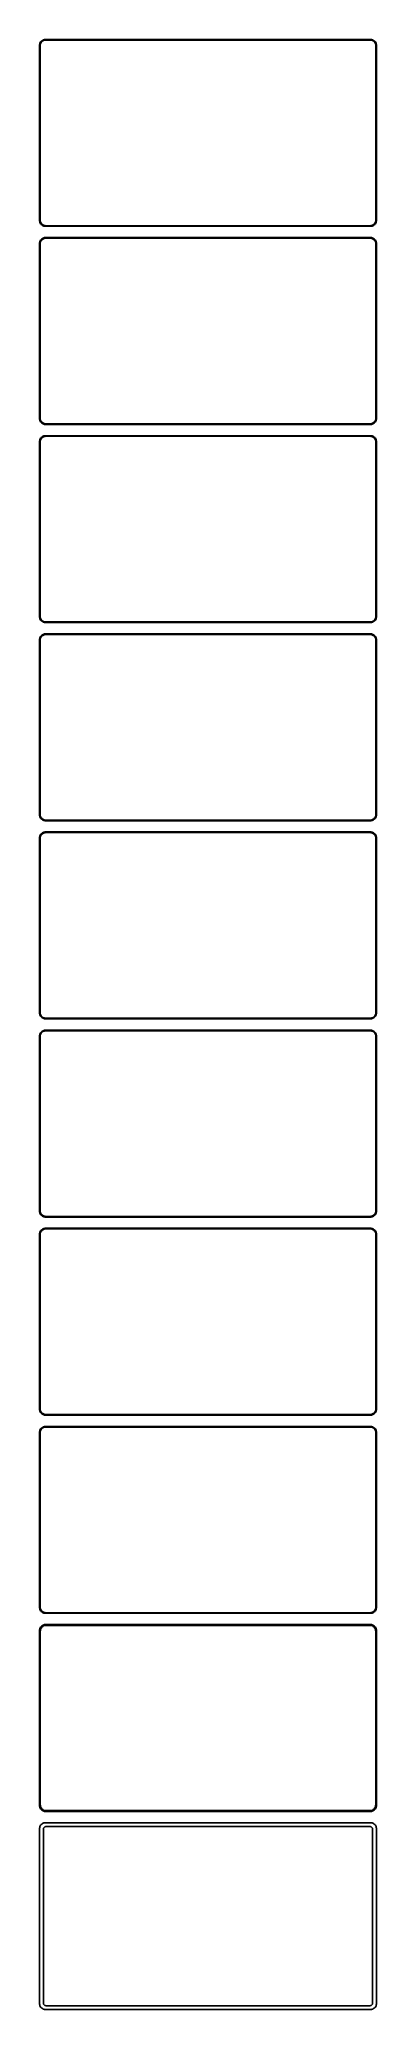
# Model space of a CAD drawing. Header units: metres. Extents: x -135 to 135, y 1515 to 3096.
import ezdxf

# ---------------------------------------------------------------- set-up
doc = ezdxf.new("R2010")
doc.units = ezdxf.units.M

msp = doc.modelspace()

# ---------------------------------------------------------------- linework, layer by layer
for p, q in [((-134.961, 3091.63), (-135, 3091)), ((-135, 3091), (-135, 2951)), ((-134.843, 3092.24), (-134.961, 3091.63)), ((-134.649, 3092.84), (-134.843, 3092.24)), ((-134.382, 3093.41), (-134.649, 3092.84)), ((-134.5, 3090.75), (-134.463, 3091.35)), ((-134.5, 2951.25), (-134.5, 3090.75)), ((-134.463, 3091.35), (-134.351, 3091.93)), ((-134.045, 3093.94), (-134.382, 3093.41)), ((-134.351, 3091.93), (-134.166, 3092.5)), ((-134.166, 3092.5), (-133.912, 3093.04)), ((-133.645, 3094.42), (-134.045, 3093.94)), ((-133.912, 3093.04), (-133.593, 3093.54)), ((-133.187, 3094.85), (-133.645, 3094.42)), ((-133.593, 3093.54), (-133.213, 3094)), ((-133.213, 3094), (-132.778, 3094.41)), ((-132.679, 3095.22), (-133.187, 3094.85)), ((-132.778, 3094.41), (-132.295, 3094.76)), ((-132.129, 3095.52), (-132.679, 3095.22)), ((-132.295, 3094.76), (-131.772, 3095.05)), ((-131.545, 3095.76), (-132.129, 3095.52)), ((-131.772, 3095.05), (-131.218, 3095.27)), ((-130.937, 3095.91), (-131.545, 3095.76)), ((-131.218, 3095.27), (-130.64, 3095.42)), ((-130.314, 3095.99), (-130.937, 3095.91)), ((-130.64, 3095.42), (-130.048, 3095.49)), ((130.314, 3095.99), (-130.314, 3095.99)), ((-130.048, 3095.49), (130.048, 3095.49)), ((130.048, 3095.49), (130.64, 3095.42)), ((130.937, 3095.91), (130.314, 3095.99)), ((130.64, 3095.42), (131.218, 3095.27)), ((131.545, 3095.76), (130.937, 3095.91)), ((131.218, 3095.27), (131.772, 3095.05)), ((132.129, 3095.52), (131.545, 3095.76)), ((131.772, 3095.05), (132.295, 3094.76)), ((132.679, 3095.22), (132.129, 3095.52)), ((132.295, 3094.76), (132.778, 3094.41)), ((133.187, 3094.85), (132.679, 3095.22)), ((132.778, 3094.41), (133.213, 3094)), ((133.645, 3094.42), (133.187, 3094.85)), ((133.213, 3094), (133.593, 3093.54)), ((133.593, 3093.54), (133.912, 3093.04)), ((134.045, 3093.94), (133.645, 3094.42)), ((133.912, 3093.04), (134.166, 3092.5)), ((134.382, 3093.41), (134.045, 3093.94)), ((134.166, 3092.5), (134.351, 3091.93)), ((134.351, 3091.93), (134.463, 3091.35)), ((134.649, 3092.84), (134.382, 3093.41)), ((134.463, 3091.35), (134.5, 3090.75)), ((134.5, 3090.75), (134.5, 2951.25)), ((134.843, 3092.24), (134.649, 3092.84)), ((134.961, 3091.63), (134.843, 3092.24)), ((135, 3091), (134.961, 3091.63)), ((135, 2951), (135, 3091)), ((-135, 2951), (-134.961, 2950.37)), ((-134.961, 2950.37), (-134.843, 2949.76)), ((-134.843, 2949.76), (-134.649, 2949.16)), ((-134.649, 2949.16), (-134.382, 2948.59)), ((-134.463, 2950.65), (-134.5, 2951.25)), ((-134.351, 2950.07), (-134.463, 2950.65)), ((-134.382, 2948.59), (-134.045, 2948.06)), ((-134.166, 2949.5), (-134.351, 2950.07)), ((-133.912, 2948.96), (-134.166, 2949.5)), ((-134.045, 2948.06), (-133.645, 2947.58)), ((-133.593, 2948.46), (-133.912, 2948.96)), ((-133.645, 2947.58), (-133.187, 2947.15)), ((-133.213, 2948), (-133.593, 2948.46)), ((-132.778, 2947.59), (-133.213, 2948)), ((-133.187, 2947.15), (-132.679, 2946.78)), ((-132.295, 2947.24), (-132.778, 2947.59)), ((-132.679, 2946.78), (-132.129, 2946.48)), ((-131.772, 2946.95), (-132.295, 2947.24)), ((-132.129, 2946.48), (-131.545, 2946.24)), ((-131.218, 2946.73), (-131.772, 2946.95)), ((-131.545, 2946.24), (-130.937, 2946.09)), ((-130.64, 2946.58), (-131.218, 2946.73)), ((-130.937, 2946.09), (-130.314, 2946.01)), ((-130.048, 2946.51), (-130.64, 2946.58)), ((-130.314, 2946.01), (130.314, 2946.01)), ((130.048, 2946.51), (-130.048, 2946.51)), ((130.64, 2946.58), (130.048, 2946.51)), ((130.314, 2946.01), (130.937, 2946.09)), ((131.218, 2946.73), (130.64, 2946.58)), ((130.937, 2946.09), (131.545, 2946.24)), ((131.772, 2946.95), (131.218, 2946.73)), ((131.545, 2946.24), (132.129, 2946.48)), ((132.295, 2947.24), (131.772, 2946.95)), ((132.129, 2946.48), (132.679, 2946.78)), ((132.778, 2947.59), (132.295, 2947.24)), ((132.679, 2946.78), (133.187, 2947.15)), ((133.213, 2948), (132.778, 2947.59)), ((133.187, 2947.15), (133.645, 2947.58)), ((133.593, 2948.46), (133.213, 2948)), ((133.912, 2948.96), (133.593, 2948.46)), ((133.645, 2947.58), (134.045, 2948.06)), ((134.166, 2949.5), (133.912, 2948.96)), ((134.045, 2948.06), (134.382, 2948.59)), ((134.351, 2950.07), (134.166, 2949.5)), ((134.463, 2950.65), (134.351, 2950.07)), ((134.382, 2948.59), (134.649, 2949.16)), ((134.5, 2951.25), (134.463, 2950.65)), ((134.649, 2949.16), (134.843, 2949.76)), ((134.843, 2949.76), (134.961, 2950.37)), ((134.961, 2950.37), (135, 2951)), ((-134.961, 2932.63), (-135, 2932)), ((-135, 2932), (-135, 2792)), ((-134.843, 2933.24), (-134.961, 2932.63)), ((-134.649, 2933.84), (-134.843, 2933.24)), ((-134.382, 2934.41), (-134.649, 2933.84)), ((-134.5, 2931.75), (-134.463, 2932.35)), ((-134.5, 2792.25), (-134.5, 2931.75)), ((-134.463, 2932.35), (-134.351, 2932.93)), ((-134.045, 2934.94), (-134.382, 2934.41)), ((-134.351, 2932.93), (-134.166, 2933.5)), ((-134.166, 2933.5), (-133.912, 2934.04)), ((-133.645, 2935.42), (-134.045, 2934.94)), ((-133.912, 2934.04), (-133.593, 2934.54)), ((-133.187, 2935.85), (-133.645, 2935.42)), ((-133.593, 2934.54), (-133.213, 2935)), ((-133.213, 2935), (-132.778, 2935.41)), ((-132.679, 2936.22), (-133.187, 2935.85)), ((-132.778, 2935.41), (-132.295, 2935.76)), ((-132.129, 2936.52), (-132.679, 2936.22)), ((-132.295, 2935.76), (-131.772, 2936.05)), ((-131.545, 2936.76), (-132.129, 2936.52)), ((-131.772, 2936.05), (-131.218, 2936.27)), ((-130.937, 2936.91), (-131.545, 2936.76)), ((-131.218, 2936.27), (-130.64, 2936.42)), ((-130.314, 2936.99), (-130.937, 2936.91)), ((-130.64, 2936.42), (-130.048, 2936.49)), ((130.314, 2936.99), (-130.314, 2936.99)), ((-130.048, 2936.49), (130.048, 2936.49)), ((130.048, 2936.49), (130.64, 2936.42)), ((130.937, 2936.91), (130.314, 2936.99)), ((130.64, 2936.42), (131.218, 2936.27)), ((131.545, 2936.76), (130.937, 2936.91)), ((131.218, 2936.27), (131.772, 2936.05)), ((132.129, 2936.52), (131.545, 2936.76)), ((131.772, 2936.05), (132.295, 2935.76)), ((132.679, 2936.22), (132.129, 2936.52)), ((132.295, 2935.76), (132.778, 2935.41)), ((133.187, 2935.85), (132.679, 2936.22)), ((132.778, 2935.41), (133.213, 2935)), ((133.645, 2935.42), (133.187, 2935.85)), ((133.213, 2935), (133.593, 2934.54)), ((133.593, 2934.54), (133.912, 2934.04)), ((134.045, 2934.94), (133.645, 2935.42)), ((133.912, 2934.04), (134.166, 2933.5)), ((134.382, 2934.41), (134.045, 2934.94)), ((134.166, 2933.5), (134.351, 2932.93)), ((134.351, 2932.93), (134.463, 2932.35)), ((134.649, 2933.84), (134.382, 2934.41)), ((134.463, 2932.35), (134.5, 2931.75)), ((134.5, 2931.75), (134.5, 2792.25)), ((134.843, 2933.24), (134.649, 2933.84)), ((134.961, 2932.63), (134.843, 2933.24)), ((135, 2932), (134.961, 2932.63)), ((135, 2792), (135, 2932)), ((-135, 2792), (-134.961, 2791.37)), ((-134.961, 2791.37), (-134.843, 2790.76)), ((-134.843, 2790.76), (-134.649, 2790.16)), ((-134.649, 2790.16), (-134.382, 2789.59)), ((-134.463, 2791.65), (-134.5, 2792.25)), ((-134.351, 2791.07), (-134.463, 2791.65)), ((-134.382, 2789.59), (-134.045, 2789.06)), ((-134.166, 2790.5), (-134.351, 2791.07)), ((-133.912, 2789.96), (-134.166, 2790.5)), ((-134.045, 2789.06), (-133.645, 2788.58)), ((-133.593, 2789.46), (-133.912, 2789.96)), ((-133.645, 2788.58), (-133.187, 2788.15)), ((-133.213, 2789), (-133.593, 2789.46)), ((-132.778, 2788.59), (-133.213, 2789)), ((-133.187, 2788.15), (-132.679, 2787.78)), ((-132.295, 2788.24), (-132.778, 2788.59)), ((-132.679, 2787.78), (-132.129, 2787.48)), ((-131.772, 2787.95), (-132.295, 2788.24)), ((-132.129, 2787.48), (-131.545, 2787.24)), ((-131.218, 2787.73), (-131.772, 2787.95)), ((-131.545, 2787.24), (-130.937, 2787.09)), ((-130.64, 2787.58), (-131.218, 2787.73)), ((-130.937, 2787.09), (-130.314, 2787.01)), ((-130.048, 2787.51), (-130.64, 2787.58)), ((-130.314, 2787.01), (130.314, 2787.01)), ((130.048, 2787.51), (-130.048, 2787.51)), ((130.64, 2787.58), (130.048, 2787.51)), ((130.314, 2787.01), (130.937, 2787.09)), ((131.218, 2787.73), (130.64, 2787.58)), ((130.937, 2787.09), (131.545, 2787.24)), ((131.772, 2787.95), (131.218, 2787.73)), ((131.545, 2787.24), (132.129, 2787.48)), ((132.295, 2788.24), (131.772, 2787.95)), ((132.129, 2787.48), (132.679, 2787.78)), ((132.778, 2788.59), (132.295, 2788.24)), ((132.679, 2787.78), (133.187, 2788.15)), ((133.213, 2789), (132.778, 2788.59)), ((133.187, 2788.15), (133.645, 2788.58)), ((133.593, 2789.46), (133.213, 2789)), ((133.912, 2789.96), (133.593, 2789.46)), ((133.645, 2788.58), (134.045, 2789.06)), ((134.166, 2790.5), (133.912, 2789.96)), ((134.045, 2789.06), (134.382, 2789.59)), ((134.351, 2791.07), (134.166, 2790.5)), ((134.463, 2791.65), (134.351, 2791.07)), ((134.382, 2789.59), (134.649, 2790.16)), ((134.5, 2792.25), (134.463, 2791.65)), ((134.649, 2790.16), (134.843, 2790.76)), ((134.843, 2790.76), (134.961, 2791.37)), ((134.961, 2791.37), (135, 2792)), ((-134.961, 2773.63), (-135, 2773)), ((-135, 2773), (-135, 2633)), ((-134.843, 2774.24), (-134.961, 2773.63)), ((-134.649, 2774.84), (-134.843, 2774.24)), ((-134.382, 2775.41), (-134.649, 2774.84)), ((-134.5, 2772.75), (-134.463, 2773.35)), ((-134.5, 2633.25), (-134.5, 2772.75)), ((-134.463, 2773.35), (-134.351, 2773.93)), ((-134.045, 2775.94), (-134.382, 2775.41)), ((-134.351, 2773.93), (-134.166, 2774.5)), ((-134.166, 2774.5), (-133.912, 2775.04)), ((-133.645, 2776.42), (-134.045, 2775.94)), ((-133.912, 2775.04), (-133.593, 2775.54)), ((-133.187, 2776.85), (-133.645, 2776.42)), ((-133.593, 2775.54), (-133.213, 2776)), ((-133.213, 2776), (-132.778, 2776.41)), ((-132.679, 2777.22), (-133.187, 2776.85)), ((-132.778, 2776.41), (-132.295, 2776.76)), ((-132.129, 2777.52), (-132.679, 2777.22)), ((-132.295, 2776.76), (-131.772, 2777.05)), ((-131.545, 2777.76), (-132.129, 2777.52)), ((-131.772, 2777.05), (-131.218, 2777.27)), ((-130.937, 2777.91), (-131.545, 2777.76)), ((-131.218, 2777.27), (-130.64, 2777.42)), ((-130.314, 2777.99), (-130.937, 2777.91)), ((-130.64, 2777.42), (-130.048, 2777.49)), ((130.314, 2777.99), (-130.314, 2777.99)), ((-130.048, 2777.49), (130.048, 2777.49)), ((130.048, 2777.49), (130.64, 2777.42)), ((130.937, 2777.91), (130.314, 2777.99)), ((130.64, 2777.42), (131.218, 2777.27)), ((131.545, 2777.76), (130.937, 2777.91)), ((131.218, 2777.27), (131.772, 2777.05)), ((132.129, 2777.52), (131.545, 2777.76)), ((131.772, 2777.05), (132.295, 2776.76)), ((132.679, 2777.22), (132.129, 2777.52)), ((132.295, 2776.76), (132.778, 2776.41)), ((133.187, 2776.85), (132.679, 2777.22)), ((132.778, 2776.41), (133.213, 2776)), ((133.645, 2776.42), (133.187, 2776.85)), ((133.213, 2776), (133.593, 2775.54)), ((133.593, 2775.54), (133.912, 2775.04)), ((134.045, 2775.94), (133.645, 2776.42)), ((133.912, 2775.04), (134.166, 2774.5)), ((134.382, 2775.41), (134.045, 2775.94)), ((134.166, 2774.5), (134.351, 2773.93)), ((134.351, 2773.93), (134.463, 2773.35)), ((134.649, 2774.84), (134.382, 2775.41)), ((134.463, 2773.35), (134.5, 2772.75)), ((134.5, 2772.75), (134.5, 2633.25)), ((134.843, 2774.24), (134.649, 2774.84)), ((134.961, 2773.63), (134.843, 2774.24)), ((135, 2773), (134.961, 2773.63)), ((135, 2633), (135, 2773)), ((-135, 2633), (-134.961, 2632.37)), ((-134.961, 2632.37), (-134.843, 2631.76)), ((-134.843, 2631.76), (-134.649, 2631.16)), ((-134.649, 2631.16), (-134.382, 2630.59)), ((-134.463, 2632.65), (-134.5, 2633.25)), ((-134.351, 2632.07), (-134.463, 2632.65)), ((-134.382, 2630.59), (-134.045, 2630.06)), ((-134.166, 2631.5), (-134.351, 2632.07)), ((-133.912, 2630.96), (-134.166, 2631.5)), ((-134.045, 2630.06), (-133.645, 2629.58)), ((-133.593, 2630.46), (-133.912, 2630.96)), ((-133.645, 2629.58), (-133.187, 2629.15)), ((-133.213, 2630), (-133.593, 2630.46)), ((-132.778, 2629.59), (-133.213, 2630)), ((-133.187, 2629.15), (-132.679, 2628.78)), ((-132.295, 2629.24), (-132.778, 2629.59)), ((-132.679, 2628.78), (-132.129, 2628.48)), ((-131.772, 2628.95), (-132.295, 2629.24)), ((-132.129, 2628.48), (-131.545, 2628.24)), ((-131.218, 2628.73), (-131.772, 2628.95)), ((-131.545, 2628.24), (-130.937, 2628.09)), ((-130.64, 2628.58), (-131.218, 2628.73)), ((-130.937, 2628.09), (-130.314, 2628.01)), ((-130.048, 2628.51), (-130.64, 2628.58)), ((-130.314, 2628.01), (130.314, 2628.01)), ((130.048, 2628.51), (-130.048, 2628.51)), ((130.64, 2628.58), (130.048, 2628.51)), ((130.314, 2628.01), (130.937, 2628.09)), ((131.218, 2628.73), (130.64, 2628.58)), ((130.937, 2628.09), (131.545, 2628.24)), ((131.772, 2628.95), (131.218, 2628.73)), ((131.545, 2628.24), (132.129, 2628.48)), ((132.295, 2629.24), (131.772, 2628.95)), ((132.129, 2628.48), (132.679, 2628.78)), ((132.778, 2629.59), (132.295, 2629.24)), ((132.679, 2628.78), (133.187, 2629.15)), ((133.213, 2630), (132.778, 2629.59)), ((133.187, 2629.15), (133.645, 2629.58)), ((133.593, 2630.46), (133.213, 2630)), ((133.912, 2630.96), (133.593, 2630.46)), ((133.645, 2629.58), (134.045, 2630.06)), ((134.166, 2631.5), (133.912, 2630.96)), ((134.045, 2630.06), (134.382, 2630.59)), ((134.351, 2632.07), (134.166, 2631.5)), ((134.463, 2632.65), (134.351, 2632.07)), ((134.382, 2630.59), (134.649, 2631.16)), ((134.5, 2633.25), (134.463, 2632.65)), ((134.649, 2631.16), (134.843, 2631.76)), ((134.843, 2631.76), (134.961, 2632.37)), ((134.961, 2632.37), (135, 2633)), ((-134.961, 2614.63), (-135, 2614)), ((-135, 2614), (-135, 2474)), ((-134.843, 2615.24), (-134.961, 2614.63)), ((-134.649, 2615.84), (-134.843, 2615.24)), ((-134.382, 2616.41), (-134.649, 2615.84)), ((-134.5, 2613.75), (-134.463, 2614.35)), ((-134.5, 2474.25), (-134.5, 2613.75)), ((-134.463, 2614.35), (-134.351, 2614.93)), ((-134.045, 2616.94), (-134.382, 2616.41)), ((-134.351, 2614.93), (-134.166, 2615.5)), ((-134.166, 2615.5), (-133.912, 2616.04)), ((-133.645, 2617.42), (-134.045, 2616.94)), ((-133.912, 2616.04), (-133.593, 2616.54)), ((-133.187, 2617.85), (-133.645, 2617.42)), ((-133.593, 2616.54), (-133.213, 2617)), ((-133.213, 2617), (-132.778, 2617.41)), ((-132.679, 2618.22), (-133.187, 2617.85)), ((-132.778, 2617.41), (-132.295, 2617.76)), ((-132.129, 2618.52), (-132.679, 2618.22)), ((-132.295, 2617.76), (-131.772, 2618.05)), ((-131.545, 2618.76), (-132.129, 2618.52)), ((-131.772, 2618.05), (-131.218, 2618.27)), ((-130.937, 2618.91), (-131.545, 2618.76)), ((-131.218, 2618.27), (-130.64, 2618.42)), ((-130.314, 2618.99), (-130.937, 2618.91)), ((-130.64, 2618.42), (-130.048, 2618.49)), ((130.314, 2618.99), (-130.314, 2618.99)), ((-130.048, 2618.49), (130.048, 2618.49)), ((130.048, 2618.49), (130.64, 2618.42)), ((130.937, 2618.91), (130.314, 2618.99)), ((130.64, 2618.42), (131.218, 2618.27)), ((131.545, 2618.76), (130.937, 2618.91)), ((131.218, 2618.27), (131.772, 2618.05)), ((132.129, 2618.52), (131.545, 2618.76)), ((131.772, 2618.05), (132.295, 2617.76)), ((132.679, 2618.22), (132.129, 2618.52)), ((132.295, 2617.76), (132.778, 2617.41)), ((133.187, 2617.85), (132.679, 2618.22)), ((132.778, 2617.41), (133.213, 2617)), ((133.645, 2617.42), (133.187, 2617.85)), ((133.213, 2617), (133.593, 2616.54)), ((133.593, 2616.54), (133.912, 2616.04)), ((134.045, 2616.94), (133.645, 2617.42)), ((133.912, 2616.04), (134.166, 2615.5)), ((134.382, 2616.41), (134.045, 2616.94)), ((134.166, 2615.5), (134.351, 2614.93)), ((134.351, 2614.93), (134.463, 2614.35)), ((134.649, 2615.84), (134.382, 2616.41)), ((134.463, 2614.35), (134.5, 2613.75)), ((134.5, 2613.75), (134.5, 2474.25)), ((134.843, 2615.24), (134.649, 2615.84)), ((134.961, 2614.63), (134.843, 2615.24)), ((135, 2614), (134.961, 2614.63)), ((135, 2474), (135, 2614)), ((-135, 2474), (-134.961, 2473.37)), ((-134.961, 2473.37), (-134.843, 2472.76)), ((-134.843, 2472.76), (-134.649, 2472.16)), ((-134.649, 2472.16), (-134.382, 2471.59)), ((-134.463, 2473.65), (-134.5, 2474.25)), ((-134.351, 2473.07), (-134.463, 2473.65)), ((-134.382, 2471.59), (-134.045, 2471.06)), ((-134.166, 2472.5), (-134.351, 2473.07)), ((-133.912, 2471.96), (-134.166, 2472.5)), ((-134.045, 2471.06), (-133.645, 2470.58)), ((-133.593, 2471.46), (-133.912, 2471.96)), ((-133.645, 2470.58), (-133.187, 2470.15)), ((-133.213, 2471), (-133.593, 2471.46)), ((-132.778, 2470.59), (-133.213, 2471)), ((-133.187, 2470.15), (-132.679, 2469.78)), ((-132.295, 2470.24), (-132.778, 2470.59)), ((-132.679, 2469.78), (-132.129, 2469.48)), ((-131.772, 2469.95), (-132.295, 2470.24)), ((-132.129, 2469.48), (-131.545, 2469.24)), ((-131.218, 2469.73), (-131.772, 2469.95)), ((-131.545, 2469.24), (-130.937, 2469.09)), ((-130.64, 2469.58), (-131.218, 2469.73)), ((-130.937, 2469.09), (-130.314, 2469.01)), ((-130.048, 2469.51), (-130.64, 2469.58)), ((-130.314, 2469.01), (130.314, 2469.01)), ((130.048, 2469.51), (-130.048, 2469.51)), ((130.64, 2469.58), (130.048, 2469.51)), ((130.314, 2469.01), (130.937, 2469.09)), ((131.218, 2469.73), (130.64, 2469.58)), ((130.937, 2469.09), (131.545, 2469.24)), ((131.772, 2469.95), (131.218, 2469.73)), ((131.545, 2469.24), (132.129, 2469.48)), ((132.295, 2470.24), (131.772, 2469.95)), ((132.129, 2469.48), (132.679, 2469.78)), ((132.778, 2470.59), (132.295, 2470.24)), ((132.679, 2469.78), (133.187, 2470.15)), ((133.213, 2471), (132.778, 2470.59)), ((133.187, 2470.15), (133.645, 2470.58)), ((133.593, 2471.46), (133.213, 2471)), ((133.912, 2471.96), (133.593, 2471.46)), ((133.645, 2470.58), (134.045, 2471.06)), ((134.166, 2472.5), (133.912, 2471.96)), ((134.045, 2471.06), (134.382, 2471.59)), ((134.351, 2473.07), (134.166, 2472.5)), ((134.463, 2473.65), (134.351, 2473.07)), ((134.382, 2471.59), (134.649, 2472.16)), ((134.5, 2474.25), (134.463, 2473.65)), ((134.649, 2472.16), (134.843, 2472.76)), ((134.843, 2472.76), (134.961, 2473.37)), ((134.961, 2473.37), (135, 2474)), ((-134.961, 2455.63), (-135, 2455)), ((-135, 2455), (-135, 2315)), ((-134.843, 2456.24), (-134.961, 2455.63)), ((-134.649, 2456.84), (-134.843, 2456.24)), ((-134.382, 2457.41), (-134.649, 2456.84)), ((-134.5, 2454.75), (-134.463, 2455.35)), ((-134.5, 2315.25), (-134.5, 2454.75)), ((-134.463, 2455.35), (-134.351, 2455.93)), ((-134.045, 2457.94), (-134.382, 2457.41)), ((-134.351, 2455.93), (-134.166, 2456.5)), ((-134.166, 2456.5), (-133.912, 2457.04)), ((-133.645, 2458.42), (-134.045, 2457.94)), ((-133.912, 2457.04), (-133.593, 2457.54)), ((-133.187, 2458.85), (-133.645, 2458.42)), ((-133.593, 2457.54), (-133.213, 2458)), ((-133.213, 2458), (-132.778, 2458.41)), ((-132.679, 2459.22), (-133.187, 2458.85)), ((-132.778, 2458.41), (-132.295, 2458.76)), ((-132.129, 2459.52), (-132.679, 2459.22)), ((-132.295, 2458.76), (-131.772, 2459.05)), ((-131.545, 2459.76), (-132.129, 2459.52)), ((-131.772, 2459.05), (-131.218, 2459.27)), ((-130.937, 2459.91), (-131.545, 2459.76)), ((-131.218, 2459.27), (-130.64, 2459.42)), ((-130.314, 2459.99), (-130.937, 2459.91)), ((-130.64, 2459.42), (-130.048, 2459.49)), ((130.314, 2459.99), (-130.314, 2459.99)), ((-130.048, 2459.49), (130.048, 2459.49)), ((130.048, 2459.49), (130.64, 2459.42)), ((130.937, 2459.91), (130.314, 2459.99)), ((130.64, 2459.42), (131.218, 2459.27)), ((131.545, 2459.76), (130.937, 2459.91)), ((131.218, 2459.27), (131.772, 2459.05)), ((132.129, 2459.52), (131.545, 2459.76)), ((131.772, 2459.05), (132.295, 2458.76)), ((132.679, 2459.22), (132.129, 2459.52)), ((132.295, 2458.76), (132.778, 2458.41)), ((133.187, 2458.85), (132.679, 2459.22)), ((132.778, 2458.41), (133.213, 2458)), ((133.645, 2458.42), (133.187, 2458.85)), ((133.213, 2458), (133.593, 2457.54)), ((133.593, 2457.54), (133.912, 2457.04)), ((134.045, 2457.94), (133.645, 2458.42)), ((133.912, 2457.04), (134.166, 2456.5)), ((134.382, 2457.41), (134.045, 2457.94)), ((134.166, 2456.5), (134.351, 2455.93)), ((134.351, 2455.93), (134.463, 2455.35)), ((134.649, 2456.84), (134.382, 2457.41)), ((134.463, 2455.35), (134.5, 2454.75)), ((134.5, 2454.75), (134.5, 2315.25)), ((134.843, 2456.24), (134.649, 2456.84)), ((134.961, 2455.63), (134.843, 2456.24)), ((135, 2455), (134.961, 2455.63)), ((135, 2315), (135, 2455)), ((-135, 2315), (-134.961, 2314.37)), ((-134.961, 2314.37), (-134.843, 2313.76)), ((-134.843, 2313.76), (-134.649, 2313.16)), ((-134.649, 2313.16), (-134.382, 2312.59)), ((-134.463, 2314.65), (-134.5, 2315.25)), ((-134.351, 2314.07), (-134.463, 2314.65)), ((-134.382, 2312.59), (-134.045, 2312.06)), ((-134.166, 2313.5), (-134.351, 2314.07)), ((-133.912, 2312.96), (-134.166, 2313.5)), ((-134.045, 2312.06), (-133.645, 2311.58)), ((-133.593, 2312.46), (-133.912, 2312.96)), ((-133.645, 2311.58), (-133.187, 2311.15)), ((-133.213, 2312), (-133.593, 2312.46)), ((-132.778, 2311.59), (-133.213, 2312)), ((-133.187, 2311.15), (-132.679, 2310.78)), ((-132.295, 2311.24), (-132.778, 2311.59)), ((-132.679, 2310.78), (-132.129, 2310.48)), ((-131.772, 2310.95), (-132.295, 2311.24)), ((-132.129, 2310.48), (-131.545, 2310.24)), ((-131.218, 2310.73), (-131.772, 2310.95)), ((-131.545, 2310.24), (-130.937, 2310.09)), ((-130.64, 2310.58), (-131.218, 2310.73)), ((-130.937, 2310.09), (-130.314, 2310.01)), ((-130.048, 2310.51), (-130.64, 2310.58)), ((-130.314, 2310.01), (130.314, 2310.01)), ((130.048, 2310.51), (-130.048, 2310.51)), ((130.64, 2310.58), (130.048, 2310.51)), ((130.314, 2310.01), (130.937, 2310.09)), ((131.218, 2310.73), (130.64, 2310.58)), ((130.937, 2310.09), (131.545, 2310.24)), ((131.772, 2310.95), (131.218, 2310.73)), ((131.545, 2310.24), (132.129, 2310.48)), ((132.295, 2311.24), (131.772, 2310.95)), ((132.129, 2310.48), (132.679, 2310.78)), ((132.778, 2311.59), (132.295, 2311.24)), ((132.679, 2310.78), (133.187, 2311.15)), ((133.213, 2312), (132.778, 2311.59)), ((133.187, 2311.15), (133.645, 2311.58)), ((133.593, 2312.46), (133.213, 2312)), ((133.912, 2312.96), (133.593, 2312.46)), ((133.645, 2311.58), (134.045, 2312.06)), ((134.166, 2313.5), (133.912, 2312.96)), ((134.045, 2312.06), (134.382, 2312.59)), ((134.351, 2314.07), (134.166, 2313.5)), ((134.463, 2314.65), (134.351, 2314.07)), ((134.382, 2312.59), (134.649, 2313.16)), ((134.5, 2315.25), (134.463, 2314.65)), ((134.649, 2313.16), (134.843, 2313.76)), ((134.843, 2313.76), (134.961, 2314.37)), ((134.961, 2314.37), (135, 2315)), ((-134.961, 2296.63), (-135, 2296)), ((-135, 2296), (-135, 2156)), ((-134.843, 2297.24), (-134.961, 2296.63)), ((-134.649, 2297.84), (-134.843, 2297.24)), ((-134.382, 2298.41), (-134.649, 2297.84)), ((-134.5, 2295.75), (-134.463, 2296.35)), ((-134.5, 2156.25), (-134.5, 2295.75)), ((-134.463, 2296.35), (-134.351, 2296.93)), ((-134.045, 2298.94), (-134.382, 2298.41)), ((-134.351, 2296.93), (-134.166, 2297.5)), ((-134.166, 2297.5), (-133.912, 2298.04)), ((-133.645, 2299.42), (-134.045, 2298.94)), ((-133.912, 2298.04), (-133.593, 2298.54)), ((-133.187, 2299.85), (-133.645, 2299.42)), ((-133.593, 2298.54), (-133.213, 2299)), ((-133.213, 2299), (-132.778, 2299.41)), ((-132.679, 2300.22), (-133.187, 2299.85)), ((-132.778, 2299.41), (-132.295, 2299.76)), ((-132.129, 2300.52), (-132.679, 2300.22)), ((-132.295, 2299.76), (-131.772, 2300.05)), ((-131.545, 2300.76), (-132.129, 2300.52)), ((-131.772, 2300.05), (-131.218, 2300.27)), ((-130.937, 2300.91), (-131.545, 2300.76)), ((-131.218, 2300.27), (-130.64, 2300.42)), ((-130.314, 2300.99), (-130.937, 2300.91)), ((-130.64, 2300.42), (-130.048, 2300.49)), ((130.314, 2300.99), (-130.314, 2300.99)), ((-130.048, 2300.49), (130.048, 2300.49)), ((130.048, 2300.49), (130.64, 2300.42)), ((130.937, 2300.91), (130.314, 2300.99)), ((130.64, 2300.42), (131.218, 2300.27)), ((131.545, 2300.76), (130.937, 2300.91)), ((131.218, 2300.27), (131.772, 2300.05)), ((132.129, 2300.52), (131.545, 2300.76)), ((131.772, 2300.05), (132.295, 2299.76)), ((132.679, 2300.22), (132.129, 2300.52)), ((132.295, 2299.76), (132.778, 2299.41)), ((133.187, 2299.85), (132.679, 2300.22)), ((132.778, 2299.41), (133.213, 2299)), ((133.645, 2299.42), (133.187, 2299.85)), ((133.213, 2299), (133.593, 2298.54)), ((133.593, 2298.54), (133.912, 2298.04)), ((134.045, 2298.94), (133.645, 2299.42)), ((133.912, 2298.04), (134.166, 2297.5)), ((134.382, 2298.41), (134.045, 2298.94)), ((134.166, 2297.5), (134.351, 2296.93)), ((134.351, 2296.93), (134.463, 2296.35)), ((134.649, 2297.84), (134.382, 2298.41)), ((134.463, 2296.35), (134.5, 2295.75)), ((134.5, 2295.75), (134.5, 2156.25)), ((134.843, 2297.24), (134.649, 2297.84)), ((134.961, 2296.63), (134.843, 2297.24)), ((135, 2296), (134.961, 2296.63)), ((135, 2156), (135, 2296)), ((-135, 2156), (-134.961, 2155.37)), ((-134.961, 2155.37), (-134.843, 2154.76)), ((-134.843, 2154.76), (-134.649, 2154.16)), ((-134.649, 2154.16), (-134.382, 2153.59)), ((-134.463, 2155.65), (-134.5, 2156.25)), ((-134.351, 2155.07), (-134.463, 2155.65)), ((-134.382, 2153.59), (-134.045, 2153.06)), ((-134.166, 2154.5), (-134.351, 2155.07)), ((-133.912, 2153.96), (-134.166, 2154.5)), ((-134.045, 2153.06), (-133.645, 2152.58)), ((-133.593, 2153.46), (-133.912, 2153.96)), ((-133.645, 2152.58), (-133.187, 2152.15)), ((-133.213, 2153), (-133.593, 2153.46)), ((-132.778, 2152.59), (-133.213, 2153)), ((-133.187, 2152.15), (-132.679, 2151.78)), ((-132.295, 2152.24), (-132.778, 2152.59)), ((-132.679, 2151.78), (-132.129, 2151.48)), ((-131.772, 2151.95), (-132.295, 2152.24)), ((-132.129, 2151.48), (-131.545, 2151.24)), ((-131.218, 2151.73), (-131.772, 2151.95)), ((-131.545, 2151.24), (-130.937, 2151.09)), ((-130.64, 2151.58), (-131.218, 2151.73)), ((-130.937, 2151.09), (-130.314, 2151.01)), ((-130.048, 2151.51), (-130.64, 2151.58)), ((-130.314, 2151.01), (130.314, 2151.01)), ((130.048, 2151.51), (-130.048, 2151.51)), ((130.64, 2151.58), (130.048, 2151.51)), ((130.314, 2151.01), (130.937, 2151.09)), ((131.218, 2151.73), (130.64, 2151.58)), ((130.937, 2151.09), (131.545, 2151.24)), ((131.772, 2151.95), (131.218, 2151.73)), ((131.545, 2151.24), (132.129, 2151.48)), ((132.295, 2152.24), (131.772, 2151.95)), ((132.129, 2151.48), (132.679, 2151.78)), ((132.778, 2152.59), (132.295, 2152.24)), ((132.679, 2151.78), (133.187, 2152.15)), ((133.213, 2153), (132.778, 2152.59)), ((133.187, 2152.15), (133.645, 2152.58)), ((133.593, 2153.46), (133.213, 2153)), ((133.912, 2153.96), (133.593, 2153.46)), ((133.645, 2152.58), (134.045, 2153.06)), ((134.166, 2154.5), (133.912, 2153.96)), ((134.045, 2153.06), (134.382, 2153.59)), ((134.351, 2155.07), (134.166, 2154.5)), ((134.463, 2155.65), (134.351, 2155.07)), ((134.382, 2153.59), (134.649, 2154.16)), ((134.5, 2156.25), (134.463, 2155.65)), ((134.649, 2154.16), (134.843, 2154.76)), ((134.843, 2154.76), (134.961, 2155.37)), ((134.961, 2155.37), (135, 2156)), ((-134.961, 2137.63), (-135, 2137)), ((-135, 2137), (-135, 1997)), ((-134.843, 2138.24), (-134.961, 2137.63)), ((-134.649, 2138.84), (-134.843, 2138.24)), ((-134.382, 2139.41), (-134.649, 2138.84)), ((-134.5, 2136.75), (-134.463, 2137.35)), ((-134.5, 1997.25), (-134.5, 2136.75)), ((-134.463, 2137.35), (-134.351, 2137.93)), ((-134.045, 2139.94), (-134.382, 2139.41)), ((-134.351, 2137.93), (-134.166, 2138.5)), ((-134.166, 2138.5), (-133.912, 2139.04)), ((-133.645, 2140.42), (-134.045, 2139.94)), ((-133.912, 2139.04), (-133.593, 2139.54)), ((-133.187, 2140.85), (-133.645, 2140.42)), ((-133.593, 2139.54), (-133.213, 2140)), ((-133.213, 2140), (-132.778, 2140.41)), ((-132.679, 2141.22), (-133.187, 2140.85)), ((-132.778, 2140.41), (-132.295, 2140.76)), ((-132.129, 2141.52), (-132.679, 2141.22)), ((-132.295, 2140.76), (-131.772, 2141.05)), ((-131.545, 2141.76), (-132.129, 2141.52)), ((-131.772, 2141.05), (-131.218, 2141.27)), ((-130.937, 2141.91), (-131.545, 2141.76)), ((-131.218, 2141.27), (-130.64, 2141.42)), ((-130.314, 2141.99), (-130.937, 2141.91)), ((-130.64, 2141.42), (-130.048, 2141.49)), ((130.314, 2141.99), (-130.314, 2141.99)), ((-130.048, 2141.49), (130.048, 2141.49)), ((130.048, 2141.49), (130.64, 2141.42)), ((130.937, 2141.91), (130.314, 2141.99)), ((130.64, 2141.42), (131.218, 2141.27)), ((131.545, 2141.76), (130.937, 2141.91)), ((131.218, 2141.27), (131.772, 2141.05)), ((132.129, 2141.52), (131.545, 2141.76)), ((131.772, 2141.05), (132.295, 2140.76)), ((132.679, 2141.22), (132.129, 2141.52)), ((132.295, 2140.76), (132.778, 2140.41)), ((133.187, 2140.85), (132.679, 2141.22)), ((132.778, 2140.41), (133.213, 2140)), ((133.645, 2140.42), (133.187, 2140.85)), ((133.213, 2140), (133.593, 2139.54)), ((133.593, 2139.54), (133.912, 2139.04)), ((134.045, 2139.94), (133.645, 2140.42)), ((133.912, 2139.04), (134.166, 2138.5)), ((134.382, 2139.41), (134.045, 2139.94)), ((134.166, 2138.5), (134.351, 2137.93)), ((134.351, 2137.93), (134.463, 2137.35)), ((134.649, 2138.84), (134.382, 2139.41)), ((134.463, 2137.35), (134.5, 2136.75)), ((134.5, 2136.75), (134.5, 1997.25)), ((134.843, 2138.24), (134.649, 2138.84)), ((134.961, 2137.63), (134.843, 2138.24)), ((135, 2137), (134.961, 2137.63)), ((135, 1997), (135, 2137)), ((-135, 1997), (-134.961, 1996.37)), ((-134.961, 1996.37), (-134.843, 1995.76)), ((-134.843, 1995.76), (-134.649, 1995.16)), ((-134.649, 1995.16), (-134.382, 1994.59)), ((-134.463, 1996.65), (-134.5, 1997.25)), ((-134.351, 1996.07), (-134.463, 1996.65)), ((-134.382, 1994.59), (-134.045, 1994.06)), ((-134.166, 1995.5), (-134.351, 1996.07)), ((-133.912, 1994.96), (-134.166, 1995.5)), ((-134.045, 1994.06), (-133.645, 1993.58)), ((-133.593, 1994.46), (-133.912, 1994.96)), ((-133.645, 1993.58), (-133.187, 1993.15)), ((-133.213, 1994), (-133.593, 1994.46)), ((-132.778, 1993.59), (-133.213, 1994)), ((-133.187, 1993.15), (-132.679, 1992.78)), ((-132.295, 1993.24), (-132.778, 1993.59)), ((-132.679, 1992.78), (-132.129, 1992.48)), ((-131.772, 1992.95), (-132.295, 1993.24)), ((-132.129, 1992.48), (-131.545, 1992.24)), ((-131.218, 1992.73), (-131.772, 1992.95)), ((-131.545, 1992.24), (-130.937, 1992.09)), ((-130.64, 1992.58), (-131.218, 1992.73)), ((-130.937, 1992.09), (-130.314, 1992.01)), ((-130.048, 1992.51), (-130.64, 1992.58)), ((130.048, 1992.51), (-130.048, 1992.51)), ((130.64, 1992.58), (130.048, 1992.51)), ((130.314, 1992.01), (130.937, 1992.09)), ((131.218, 1992.73), (130.64, 1992.58)), ((130.937, 1992.09), (131.545, 1992.24)), ((131.772, 1992.95), (131.218, 1992.73)), ((131.545, 1992.24), (132.129, 1992.48)), ((132.295, 1993.24), (131.772, 1992.95)), ((132.129, 1992.48), (132.679, 1992.78)), ((132.778, 1993.59), (132.295, 1993.24)), ((132.679, 1992.78), (133.187, 1993.15)), ((133.213, 1994), (132.778, 1993.59)), ((133.187, 1993.15), (133.645, 1993.58)), ((133.593, 1994.46), (133.213, 1994)), ((133.912, 1994.96), (133.593, 1994.46)), ((133.645, 1993.58), (134.045, 1994.06)), ((134.166, 1995.5), (133.912, 1994.96)), ((134.045, 1994.06), (134.382, 1994.59)), ((134.351, 1996.07), (134.166, 1995.5)), ((134.463, 1996.65), (134.351, 1996.07)), ((134.382, 1994.59), (134.649, 1995.16)), ((134.5, 1997.25), (134.463, 1996.65)), ((134.649, 1995.16), (134.843, 1995.76)), ((134.843, 1995.76), (134.961, 1996.37)), ((134.961, 1996.37), (135, 1997)), ((-134.961, 1978.63), (-135, 1978)), ((-135, 1978), (-135, 1838)), ((-134.843, 1979.24), (-134.961, 1978.63)), ((-134.649, 1979.84), (-134.843, 1979.24)), ((-134.382, 1980.41), (-134.649, 1979.84)), ((-134.5, 1977.75), (-134.463, 1978.35)), ((-134.5, 1838.25), (-134.5, 1977.75)), ((-134.463, 1978.35), (-134.351, 1978.93)), ((-134.045, 1980.94), (-134.382, 1980.41)), ((-134.351, 1978.93), (-134.166, 1979.5)), ((-134.166, 1979.5), (-133.912, 1980.04)), ((-133.645, 1981.42), (-134.045, 1980.94)), ((-133.912, 1980.04), (-133.593, 1980.54)), ((-133.187, 1981.85), (-133.645, 1981.42)), ((-133.593, 1980.54), (-133.213, 1981)), ((-133.213, 1981), (-132.778, 1981.41)), ((-132.679, 1982.22), (-133.187, 1981.85)), ((-132.778, 1981.41), (-132.295, 1981.76)), ((-132.129, 1982.52), (-132.679, 1982.22)), ((-132.295, 1981.76), (-131.772, 1982.05)), ((-131.545, 1982.76), (-132.129, 1982.52)), ((-131.772, 1982.05), (-131.218, 1982.27)), ((-130.937, 1982.91), (-131.545, 1982.76)), ((-131.218, 1982.27), (-130.64, 1982.42)), ((-130.314, 1982.99), (-130.937, 1982.91)), ((-130.64, 1982.42), (-130.048, 1982.49)), ((-130.314, 1992.01), (130.314, 1992.01)), ((130.314, 1982.99), (-130.314, 1982.99)), ((-130.048, 1982.49), (130.048, 1982.49)), ((130.048, 1982.49), (130.64, 1982.42)), ((130.937, 1982.91), (130.314, 1982.99)), ((130.64, 1982.42), (131.218, 1982.27)), ((131.545, 1982.76), (130.937, 1982.91)), ((131.218, 1982.27), (131.772, 1982.05)), ((132.129, 1982.52), (131.545, 1982.76)), ((131.772, 1982.05), (132.295, 1981.76)), ((132.679, 1982.22), (132.129, 1982.52)), ((132.295, 1981.76), (132.778, 1981.41)), ((133.187, 1981.85), (132.679, 1982.22)), ((132.778, 1981.41), (133.213, 1981)), ((133.645, 1981.42), (133.187, 1981.85)), ((133.213, 1981), (133.593, 1980.54)), ((133.593, 1980.54), (133.912, 1980.04)), ((134.045, 1980.94), (133.645, 1981.42)), ((133.912, 1980.04), (134.166, 1979.5)), ((134.382, 1980.41), (134.045, 1980.94)), ((134.166, 1979.5), (134.351, 1978.93)), ((134.351, 1978.93), (134.463, 1978.35)), ((134.649, 1979.84), (134.382, 1980.41)), ((134.463, 1978.35), (134.5, 1977.75)), ((134.5, 1977.75), (134.5, 1838.25)), ((134.843, 1979.24), (134.649, 1979.84)), ((134.961, 1978.63), (134.843, 1979.24)), ((135, 1978), (134.961, 1978.63)), ((135, 1838), (135, 1978)), ((-135, 1838), (-134.961, 1837.37)), ((-134.961, 1837.37), (-134.843, 1836.76)), ((-134.843, 1836.76), (-134.649, 1836.16)), ((-134.649, 1836.16), (-134.382, 1835.59)), ((-134.463, 1837.65), (-134.5, 1838.25)), ((-134.351, 1837.07), (-134.463, 1837.65)), ((-134.382, 1835.59), (-134.045, 1835.06)), ((-134.166, 1836.5), (-134.351, 1837.07)), ((-133.912, 1835.96), (-134.166, 1836.5)), ((-134.045, 1835.06), (-133.645, 1834.58)), ((-133.593, 1835.46), (-133.912, 1835.96)), ((-133.645, 1834.58), (-133.187, 1834.15)), ((-133.213, 1835), (-133.593, 1835.46)), ((-132.778, 1834.59), (-133.213, 1835)), ((-133.187, 1834.15), (-132.679, 1833.78)), ((-132.295, 1834.24), (-132.778, 1834.59)), ((-131.772, 1833.95), (-132.295, 1834.24)), ((-131.218, 1833.73), (-131.772, 1833.95)), ((131.772, 1833.95), (131.218, 1833.73)), ((132.295, 1834.24), (131.772, 1833.95)), ((132.778, 1834.59), (132.295, 1834.24)), ((132.679, 1833.78), (133.187, 1834.15)), ((133.213, 1835), (132.778, 1834.59)), ((133.187, 1834.15), (133.645, 1834.58)), ((133.593, 1835.46), (133.213, 1835)), ((133.912, 1835.96), (133.593, 1835.46)), ((133.645, 1834.58), (134.045, 1835.06)), ((134.166, 1836.5), (133.912, 1835.96)), ((134.045, 1835.06), (134.382, 1835.59)), ((134.351, 1837.07), (134.166, 1836.5)), ((134.463, 1837.65), (134.351, 1837.07)), ((134.382, 1835.59), (134.649, 1836.16)), ((134.5, 1838.25), (134.463, 1837.65)), ((134.649, 1836.16), (134.843, 1836.76)), ((134.843, 1836.76), (134.961, 1837.37)), ((134.961, 1837.37), (135, 1838)), ((-134.961, 1819.63), (-135, 1819)), ((-135, 1819), (-135, 1679)), ((-134.843, 1820.24), (-134.961, 1819.63)), ((-134.649, 1820.84), (-134.843, 1820.24)), ((-134.382, 1821.41), (-134.649, 1820.84)), ((-134.045, 1821.94), (-134.382, 1821.41)), ((-134.328, 1818.75), (-134.292, 1819.32)), ((-134.328, 1679.25), (-134.328, 1818.75)), ((-134.292, 1819.32), (-134.185, 1819.89)), ((-134.185, 1819.89), (-134.007, 1820.44)), ((-133.645, 1822.42), (-134.045, 1821.94)), ((-134.007, 1820.44), (-133.762, 1820.96)), ((-133.762, 1820.96), (-133.454, 1821.44)), ((-133.187, 1822.85), (-133.645, 1822.42)), ((-133.454, 1821.44), (-133.088, 1821.88)), ((-132.679, 1823.22), (-133.187, 1822.85)), ((-133.088, 1821.88), (-132.668, 1822.28)), ((-132.679, 1833.78), (-132.129, 1833.48)), ((-132.129, 1823.52), (-132.679, 1823.22)), ((-132.668, 1822.28), (-132.203, 1822.62)), ((-132.203, 1822.62), (-131.699, 1822.89)), ((-132.129, 1833.48), (-131.545, 1833.24)), ((-131.545, 1823.76), (-132.129, 1823.52)), ((-131.699, 1822.89), (-131.165, 1823.1)), ((-131.545, 1833.24), (-130.937, 1833.09)), ((-130.937, 1823.91), (-131.545, 1823.76)), ((-130.64, 1833.58), (-131.218, 1833.73)), ((-131.165, 1823.1), (-130.608, 1823.25)), ((-130.937, 1833.09), (-130.314, 1833.01)), ((-130.314, 1823.99), (-130.937, 1823.91)), ((-130.048, 1833.51), (-130.64, 1833.58)), ((-130.608, 1823.25), (-130.037, 1823.32)), ((-130.314, 1833.01), (130.314, 1833.01)), ((130.314, 1823.99), (-130.314, 1823.99)), ((130.048, 1833.51), (-130.048, 1833.51)), ((-130.037, 1823.32), (130.037, 1823.32)), ((130.037, 1823.32), (130.608, 1823.25)), ((130.64, 1833.58), (130.048, 1833.51)), ((130.314, 1833.01), (130.937, 1833.09)), ((130.937, 1823.91), (130.314, 1823.99)), ((130.608, 1823.25), (131.165, 1823.1)), ((131.218, 1833.73), (130.64, 1833.58)), ((130.937, 1833.09), (131.545, 1833.24)), ((131.545, 1823.76), (130.937, 1823.91)), ((131.165, 1823.1), (131.699, 1822.89)), ((131.545, 1833.24), (132.129, 1833.48)), ((132.129, 1823.52), (131.545, 1823.76)), ((131.699, 1822.89), (132.203, 1822.62)), ((132.129, 1833.48), (132.679, 1833.78)), ((132.679, 1823.22), (132.129, 1823.52)), ((132.203, 1822.62), (132.668, 1822.28)), ((132.668, 1822.28), (133.088, 1821.88)), ((133.187, 1822.85), (132.679, 1823.22)), ((133.088, 1821.88), (133.454, 1821.44)), ((133.645, 1822.42), (133.187, 1822.85)), ((133.454, 1821.44), (133.762, 1820.96)), ((134.045, 1821.94), (133.645, 1822.42)), ((133.762, 1820.96), (134.007, 1820.44)), ((134.007, 1820.44), (134.185, 1819.89)), ((134.382, 1821.41), (134.045, 1821.94)), ((134.185, 1819.89), (134.292, 1819.32)), ((134.292, 1819.32), (134.328, 1818.75)), ((134.328, 1818.75), (134.328, 1679.25)), ((134.649, 1820.84), (134.382, 1821.41)), ((134.843, 1820.24), (134.649, 1820.84)), ((134.961, 1819.63), (134.843, 1820.24)), ((135, 1819), (134.961, 1819.63)), ((135, 1679), (135, 1819)), ((-135, 1679), (-134.961, 1678.37)), ((-134.961, 1678.37), (-134.843, 1677.76)), ((-134.843, 1677.76), (-134.649, 1677.16)), ((-134.649, 1677.16), (-134.382, 1676.59)), ((-134.382, 1676.59), (-134.045, 1676.06)), ((-134.292, 1678.68), (-134.328, 1679.25)), ((-134.185, 1678.11), (-134.292, 1678.68)), ((-134.007, 1677.56), (-134.185, 1678.11)), ((-134.045, 1676.06), (-133.645, 1675.58)), ((-133.762, 1677.04), (-134.007, 1677.56)), ((-133.454, 1676.56), (-133.762, 1677.04)), ((-133.088, 1676.12), (-133.454, 1676.56)), ((-132.668, 1675.72), (-133.088, 1676.12)), ((133.088, 1676.12), (132.668, 1675.72)), ((133.454, 1676.56), (133.088, 1676.12)), ((133.762, 1677.04), (133.454, 1676.56)), ((133.645, 1675.58), (134.045, 1676.06)), ((134.007, 1677.56), (133.762, 1677.04)), ((134.185, 1678.11), (134.007, 1677.56)), ((134.045, 1676.06), (134.382, 1676.59)), ((134.292, 1678.68), (134.185, 1678.11)), ((134.328, 1679.25), (134.292, 1678.68)), ((134.382, 1676.59), (134.649, 1677.16)), ((134.649, 1677.16), (134.843, 1677.76)), ((134.843, 1677.76), (134.961, 1678.37)), ((134.961, 1678.37), (135, 1679)), ((-134.961, 1660.63), (-135, 1660)), ((-134.843, 1661.24), (-134.961, 1660.63)), ((-134.649, 1661.84), (-134.843, 1661.24)), ((-134.382, 1662.41), (-134.649, 1661.84)), ((-134.045, 1662.94), (-134.382, 1662.41)), ((-133.645, 1663.42), (-134.045, 1662.94)), ((-133.645, 1675.58), (-133.187, 1675.15)), ((-133.187, 1663.85), (-133.645, 1663.42)), ((-133.187, 1675.15), (-132.679, 1674.78)), ((-132.679, 1664.22), (-133.187, 1663.85)), ((-132.679, 1674.78), (-132.129, 1674.48)), ((-132.129, 1664.52), (-132.679, 1664.22)), ((-132.203, 1675.38), (-132.668, 1675.72)), ((-131.699, 1675.11), (-132.203, 1675.38)), ((-132.129, 1674.48), (-131.545, 1674.24)), ((-131.545, 1664.76), (-132.129, 1664.52)), ((-131.843, 1660.01), (-131.793, 1660.27)), ((-131.793, 1660.27), (-131.711, 1660.53)), ((-131.711, 1660.53), (-131.599, 1660.77)), ((-131.165, 1674.9), (-131.699, 1675.11)), ((-131.599, 1660.77), (-131.457, 1660.99)), ((-131.545, 1674.24), (-130.937, 1674.09)), ((-130.937, 1664.91), (-131.545, 1664.76)), ((-131.457, 1660.99), (-131.288, 1661.19)), ((-131.288, 1661.19), (-131.095, 1661.38)), ((-130.608, 1674.75), (-131.165, 1674.9)), ((-131.095, 1661.38), (-130.88, 1661.53)), ((-130.937, 1674.09), (-130.314, 1674.01)), ((-130.314, 1664.99), (-130.937, 1664.91)), ((-130.88, 1661.53), (-130.648, 1661.66)), ((-130.648, 1661.66), (-130.402, 1661.76)), ((-130.037, 1674.68), (-130.608, 1674.75)), ((-130.402, 1661.76), (-130.145, 1661.82)), ((-130.314, 1674.01), (130.314, 1674.01)), ((130.314, 1664.99), (-130.314, 1664.99)), ((-130.145, 1661.82), (-129.882, 1661.86)), ((130.037, 1674.68), (-130.037, 1674.68)), ((-129.882, 1661.86), (129.882, 1661.86)), ((129.882, 1661.86), (130.145, 1661.82)), ((130.608, 1674.75), (130.037, 1674.68)), ((130.145, 1661.82), (130.402, 1661.76)), ((130.314, 1674.01), (130.937, 1674.09)), ((130.937, 1664.91), (130.314, 1664.99)), ((130.402, 1661.76), (130.648, 1661.66)), ((131.165, 1674.9), (130.608, 1674.75)), ((130.648, 1661.66), (130.88, 1661.53)), ((130.88, 1661.53), (131.095, 1661.38)), ((130.937, 1674.09), (131.545, 1674.24)), ((131.545, 1664.76), (130.937, 1664.91)), ((131.095, 1661.38), (131.288, 1661.19)), ((131.699, 1675.11), (131.165, 1674.9)), ((131.288, 1661.19), (131.457, 1660.99)), ((131.457, 1660.99), (131.599, 1660.77)), ((131.545, 1674.24), (132.129, 1674.48)), ((132.129, 1664.52), (131.545, 1664.76)), ((131.599, 1660.77), (131.711, 1660.53)), ((132.203, 1675.38), (131.699, 1675.11)), ((131.711, 1660.53), (131.793, 1660.27)), ((131.793, 1660.27), (131.843, 1660.01)), ((132.129, 1674.48), (132.679, 1674.78)), ((132.679, 1664.22), (132.129, 1664.52)), ((132.668, 1675.72), (132.203, 1675.38)), ((132.679, 1674.78), (133.187, 1675.15)), ((133.187, 1663.85), (132.679, 1664.22)), ((133.187, 1675.15), (133.645, 1675.58)), ((133.645, 1663.42), (133.187, 1663.85)), ((134.045, 1662.94), (133.645, 1663.42)), ((134.382, 1662.41), (134.045, 1662.94)), ((134.649, 1661.84), (134.382, 1662.41)), ((134.843, 1661.24), (134.649, 1661.84)), ((134.961, 1660.63), (134.843, 1661.24)), ((135, 1660), (134.961, 1660.63)), ((-135, 1660), (-135, 1520)), ((-131.86, 1659.75), (-131.843, 1660.01)), ((-131.86, 1520.25), (-131.86, 1659.75)), ((131.843, 1660.01), (131.86, 1659.75)), ((131.86, 1659.75), (131.86, 1520.25)), ((135, 1520), (135, 1660)), ((-135, 1520), (-134.961, 1519.37)), ((-134.961, 1519.37), (-134.843, 1518.76)), ((-134.843, 1518.76), (-134.649, 1518.16)), ((-134.649, 1518.16), (-134.382, 1517.59)), ((-131.843, 1519.99), (-131.86, 1520.25)), ((-131.793, 1519.73), (-131.843, 1519.99)), ((-131.711, 1519.47), (-131.793, 1519.73)), ((-131.599, 1519.23), (-131.711, 1519.47)), ((-131.457, 1519.01), (-131.599, 1519.23)), ((-131.288, 1518.81), (-131.457, 1519.01)), ((-131.095, 1518.62), (-131.288, 1518.81)), ((-130.88, 1518.47), (-131.095, 1518.62)), ((-130.648, 1518.34), (-130.88, 1518.47)), ((-130.402, 1518.24), (-130.648, 1518.34)), ((-130.145, 1518.18), (-130.402, 1518.24)), ((-129.882, 1518.14), (-130.145, 1518.18)), ((129.882, 1518.14), (-129.882, 1518.14)), ((130.145, 1518.18), (129.882, 1518.14)), ((130.402, 1518.24), (130.145, 1518.18)), ((130.648, 1518.34), (130.402, 1518.24)), ((130.88, 1518.47), (130.648, 1518.34)), ((131.095, 1518.62), (130.88, 1518.47)), ((131.288, 1518.81), (131.095, 1518.62)), ((131.457, 1519.01), (131.288, 1518.81)), ((131.599, 1519.23), (131.457, 1519.01)), ((131.711, 1519.47), (131.599, 1519.23)), ((131.793, 1519.73), (131.711, 1519.47)), ((131.843, 1519.99), (131.793, 1519.73)), ((131.86, 1520.25), (131.843, 1519.99)), ((134.382, 1517.59), (134.649, 1518.16)), ((134.649, 1518.16), (134.843, 1518.76)), ((134.843, 1518.76), (134.961, 1519.37)), ((134.961, 1519.37), (135, 1520)), ((-134.382, 1517.59), (-134.045, 1517.06)), ((-134.045, 1517.06), (-133.645, 1516.58)), ((-133.645, 1516.58), (-133.187, 1516.15)), ((-133.187, 1516.15), (-132.679, 1515.78)), ((-132.679, 1515.78), (-132.129, 1515.48)), ((-132.129, 1515.48), (-131.545, 1515.24)), ((-131.545, 1515.24), (-130.937, 1515.09)), ((-130.937, 1515.09), (-130.314, 1515.01)), ((-130.314, 1515.01), (130.314, 1515.01)), ((130.314, 1515.01), (130.937, 1515.09)), ((130.937, 1515.09), (131.545, 1515.24)), ((131.545, 1515.24), (132.129, 1515.48)), ((132.129, 1515.48), (132.679, 1515.78)), ((132.679, 1515.78), (133.187, 1516.15)), ((133.187, 1516.15), (133.645, 1516.58)), ((133.645, 1516.58), (134.045, 1517.06)), ((134.045, 1517.06), (134.382, 1517.59))]:
    msp.add_line(p, q)

doc.saveas('drawing.dxf')
